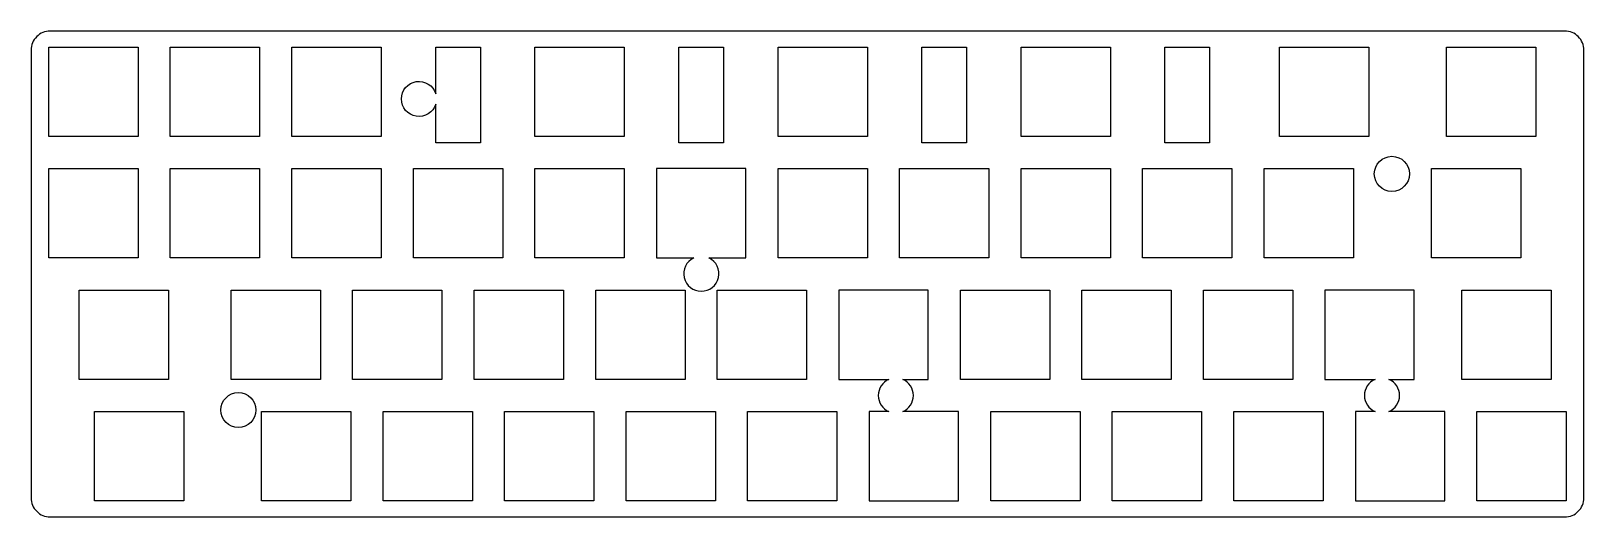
# Model space of a CAD drawing. Header units: millimetres. Extents: x -234 to 10, y -10 to 67.
import ezdxf

# ---------------------------------------------------------------- set-up
doc = ezdxf.new("R2010")
doc.units = ezdxf.units.MM
doc.layers.get('0').update_dxf_attribs({"linetype": 'CONTINUOUS'})

msp = doc.modelspace()

# ---------------------------------------------------------------- linework, layer by layer
for points in [[(9.77, -6.52), (9.77, 63.68, 0.414214), (6.77, 66.68), (-230.61, 66.68, 0.414214), (-233.61, 63.68), (-233.61, -6.52, 0.414214), (-230.61, -9.52), (6.77, -9.52, 0.414214)], [(-170.19, 56.85), (-170.19, 64.15), (-163.19, 64.15), (-163.19, 49.15), (-170.19, 49.15), (-170.19, 55.21, -6.551945)], [(-129.76, 31.1, 4.354733), (-127.36, 31.1), (-121.59, 31.1), (-121.59, 45.1), (-135.59, 45.1), (-135.59, 31.1)], [(-99.17, 12.05, 0.657649), (-99.16, 7), (-102.25, 7), (-102.25, -7), (-88.25, -7), (-88.25, 7), (-96.99, 7, 0.657649), (-96.98, 12.05), (-93.01, 12.05), (-93.01, 26.05), (-107.01, 26.05), (-107.01, 12.05)], [(-20.79, 7, 0.657649), (-20.78, 12.05), (-16.81, 12.05), (-16.81, 26.05), (-30.81, 26.05), (-30.81, 12.05), (-22.97, 12.05, 0.657649), (-22.96, 7), (-26.05, 7), (-26.05, -7), (-12.05, -7), (-12.05, 7)]]:
    msp.add_lwpolyline(points, format="xyb", close=True)
for points in [[(-216.84, 64.15), (-216.84, 50.15), (-230.84, 50.15), (-230.84, 64.15)], [(-211.79, 64.15), (-197.79, 64.15), (-197.79, 50.15), (-211.79, 50.15)], [(-178.74, 64.15), (-178.74, 50.15), (-192.74, 50.15), (-192.74, 64.15)], [(-154.64, 64.15), (-140.64, 64.15), (-140.64, 50.15), (-154.64, 50.15)], [(-132.09, 64.15), (-125.09, 64.15), (-125.09, 49.15), (-132.09, 49.15)], [(-116.54, 64.15), (-102.54, 64.15), (-102.54, 50.15), (-116.54, 50.15)], [(-93.99, 64.15), (-86.99, 64.15), (-86.99, 49.15), (-93.99, 49.15)], [(-78.44, 50.15), (-78.44, 64.15), (-64.44, 64.15), (-64.44, 50.15)], [(-55.89, 64.15), (-48.89, 64.15), (-48.89, 49.15), (-55.89, 49.15)], [(-37.96, 50.15), (-37.96, 64.15), (-23.96, 64.15), (-23.96, 50.15)], [(-11.76, 50.15), (-11.76, 64.15), (2.24, 64.15), (2.24, 50.15)], [(-230.84, 31.1), (-230.84, 45.1), (-216.84, 45.1), (-216.84, 31.1)], [(-211.79, 45.1), (-197.79, 45.1), (-197.79, 31.1), (-211.79, 31.1)], [(-192.74, 31.1), (-192.74, 45.1), (-178.74, 45.1), (-178.74, 31.1)], [(-173.69, 31.1), (-173.69, 45.1), (-159.69, 45.1), (-159.69, 31.1)], [(-140.64, 31.1), (-154.64, 31.1), (-154.64, 45.1), (-140.64, 45.1)], [(-116.54, 31.1), (-116.54, 45.1), (-102.54, 45.1), (-102.54, 31.1)], [(-97.49, 31.1), (-97.49, 45.1), (-83.49, 45.1), (-83.49, 31.1)], [(-64.44, 45.1), (-64.44, 31.1), (-78.44, 31.1), (-78.44, 45.1)], [(-45.39, 31.1), (-59.39, 31.1), (-59.39, 45.1), (-45.39, 45.1)], [(-40.34, 45.1), (-26.34, 45.1), (-26.34, 31.1), (-40.34, 31.1)], [(-0.14, 31.1), (-14.14, 31.1), (-14.14, 45.1), (-0.14, 45.1)], [(-226.08, 12.05), (-226.08, 26.05), (-212.07, 26.05), (-212.07, 12.05)], [(-202.26, 26.05), (-188.26, 26.05), (-188.26, 12.05), (-202.26, 12.05)], [(-169.21, 12.05), (-183.21, 12.05), (-183.21, 26.05), (-169.21, 26.05)], [(-164.16, 26.05), (-150.16, 26.05), (-150.16, 12.05), (-164.16, 12.05)], [(-131.11, 12.05), (-145.11, 12.05), (-145.11, 26.05), (-131.11, 26.05)], [(-112.06, 12.05), (-126.06, 12.05), (-126.06, 26.05), (-112.06, 26.05)], [(-87.96, 12.05), (-87.96, 26.05), (-73.96, 26.05), (-73.96, 12.05)], [(-54.91, 12.05), (-68.91, 12.05), (-68.91, 26.05), (-54.91, 26.05)], [(-35.86, 12.05), (-49.86, 12.05), (-49.86, 26.05), (-35.86, 26.05)], [(4.62, 12.05), (-9.38, 12.05), (-9.38, 26.05), (4.62, 26.05)], [(-209.69, -7), (-223.69, -7), (-223.69, 7), (-209.69, 7)], [(-183.5, -7), (-197.5, -7), (-197.5, 7), (-183.5, 7)], [(-164.45, 7), (-164.45, -7), (-178.45, -7), (-178.45, 7)], [(-159.4, 7), (-145.4, 7), (-145.4, -7), (-159.4, -7)], [(-126.35, 7), (-126.35, -7), (-140.35, -7), (-140.35, 7)], [(-107.3, 7), (-107.3, -7), (-121.3, -7), (-121.3, 7)], [(-69.2, 7), (-69.2, -7), (-83.2, -7), (-83.2, 7)], [(-50.15, 7), (-50.15, -7), (-64.15, -7), (-64.15, 7)], [(-31.1, -7), (-45.1, -7), (-45.1, 7), (-31.1, 7)], [(7, -7), (-7, -7), (-7, 7), (7, 7)]]:
    msp.add_lwpolyline(points, close=True)
for centre in [(-20.33, 44.28), (-201.11, 7.23)]:
    msp.add_circle(centre, 2.75)

doc.saveas('drawing.dxf')
